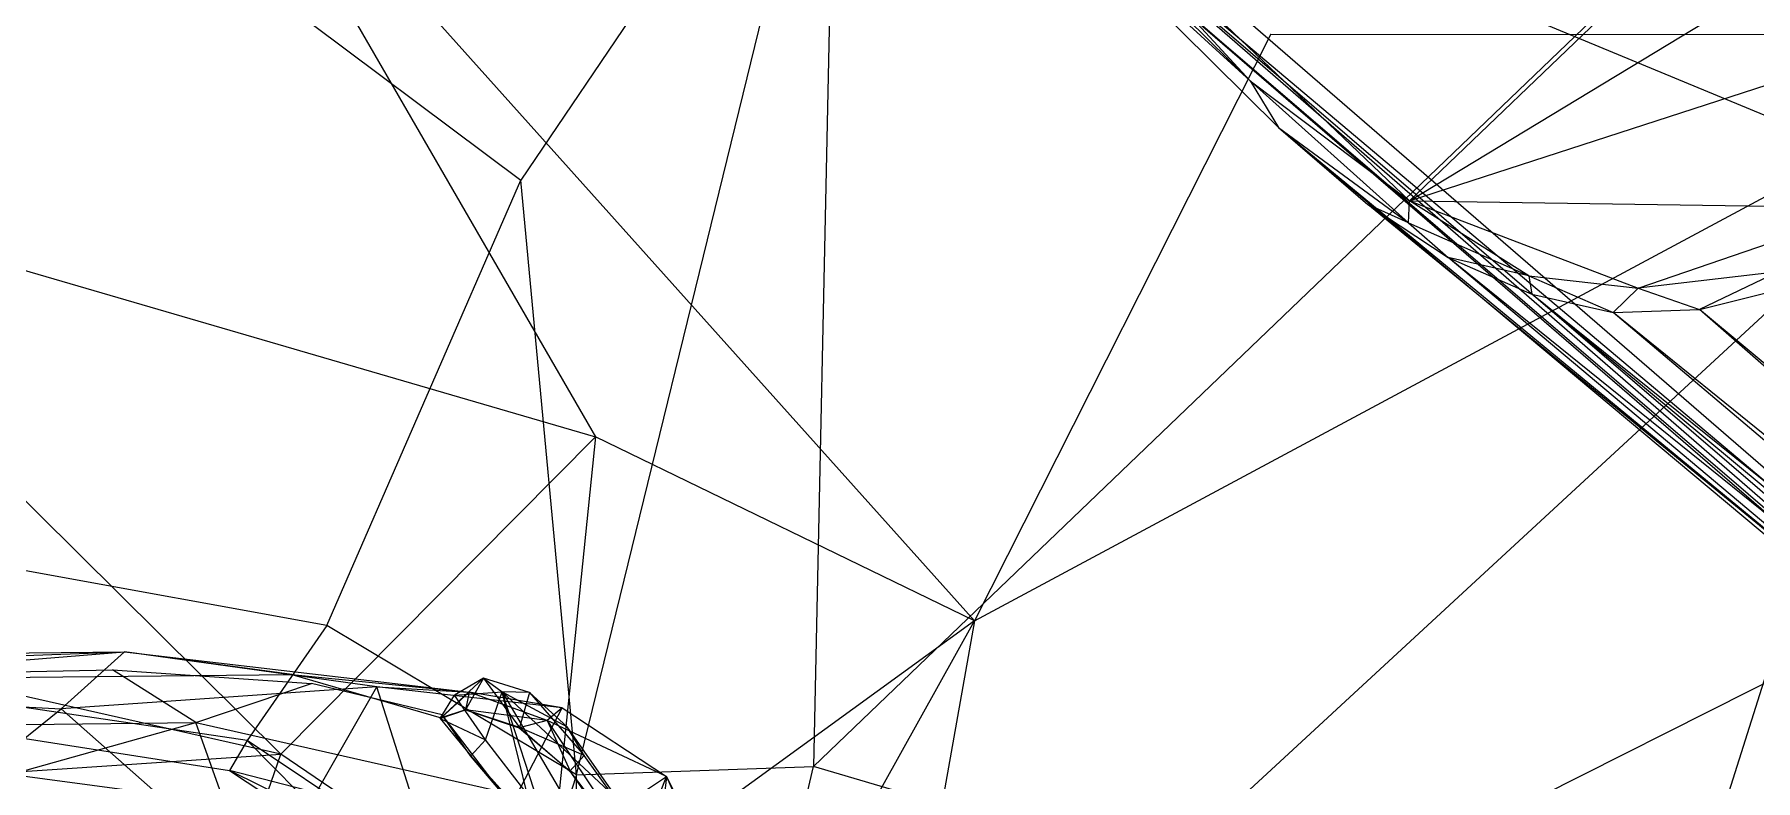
# Model space of a CAD drawing. Extents: x 11992 to 29481, y -6727 to 6811.
# Drawn here: x 17280.9 to 17361.2, y -2067.1 to -2032.3 of the extents above; entities that cross this region are included whole.
import ezdxf

# ---------------------------------------------------------------- set-up
doc = ezdxf.new("R2010")
doc.units = 0
doc.header["$MEASUREMENT"] = 0
doc.layers.get('0').update_dxf_attribs({"color": 8, "linetype": 'CONTINUOUS'})

msp = doc.modelspace()

# ---------------------------------------------------------------- linework, layer by layer
for p, q in [((17379.037, -2007.219, -2065.927), (17317.262, -2066.441, -2065.7)), ((17356.648, -2078.036, -2065.261), (17379.037, -2007.219, -2065.927)), ((17345.046, -2040.08, -2065.774), (17370.227, -2015.954, -2065.782)), ((17318.312, -2017.433, -2065.462), (17303.612, -2039.12, -2064.336)), ((17306.218, -2066.837, -2065.097), (17318.312, -2017.433, -2065.462)), ((17318.312, -2017.433, -2065.462), (17317.262, -2066.441, -2065.7)), ((17288.933, -2019.667, -1974.016), (17324.76, -2059.661, -1979.846)), ((17288.933, -2019.667, -1974.016), (17307.099, -2051.079, -1979.659)), ((17325.125, -2020.972, -2067.236), (17408.356, -2055.471, -2361.504)), ((17325.125, -2020.972, -2067.236), (17387.879, -2075.269, -2361.427)), ((17280.232, -2021.621, -2062.763), (17303.612, -2039.12, -2064.336)), ((17345.046, -2040.08, -2065.774), (17325.815, -2021.731, -2065.834)), ((17337.616, -2034.483, -2066.028), (17325.815, -2021.731, -2065.834)), ((17324.865, -2022.186, -2067.296), (17388.392, -2077.384, -2363.559)), ((17324.865, -2022.186, -2067.296), (17387.684, -2076.114, -2361.537)), ((17324.865, -2022.186, -2067.296), (17387.879, -2075.269, -2361.427)), ((17325.439, -2022.508, -2066.255), (17337.616, -2034.483, -2066.028)), ((17345.046, -2040.08, -2065.774), (17373.703, -2022.742, -2065.874)), ((17337.616, -2034.483, -2066.028), (17325.883, -2023.746, -2067.207)), ((17338.945, -2036.658, -2067.023), (17325.883, -2023.746, -2067.207)), ((17325.883, -2023.746, -2067.207), (17388.392, -2077.384, -2363.559)), ((17401.615, -2089.122, -2396.51), (17325.883, -2023.746, -2067.207)), ((17345.046, -2040.08, -2065.774), (17373.101, -2030.979, -2065.797)), ((17320.591, -2083.216, -1984.998), (17375.714, -2032.341, -1975.646)), ((17338.582, -2032.317, -1974.735), (17324.76, -2059.661, -1979.846)), ((17324.76, -2059.661, -1979.846), (17375.714, -2032.341, -1975.646)), ((17338.582, -2032.317, -1974.735), (17375.714, -2032.341, -1975.646)), ((17337.616, -2034.483, -2066.028), (17338.945, -2036.658, -2067.023)), ((17337.616, -2034.483, -2066.028), (17345.007, -2041.113, -2066.246)), ((17337.616, -2034.483, -2066.028), (17345.046, -2040.08, -2065.774)), ((17338.945, -2036.658, -2067.023), (17345.007, -2041.113, -2066.246)), ((17338.945, -2036.658, -2067.023), (17343.111, -2040.258, -2067.097)), ((17338.945, -2036.658, -2067.023), (17401.615, -2089.122, -2396.51)), ((17338.945, -2036.658, -2067.023), (17375.46, -2066.765, -2238.235)), ((17265.174, -2038.872, -1979.38), (17307.099, -2051.079, -1979.659)), ((17265.174, -2038.872, -1979.38), (17292.424, -2065.875, -1986.211)), ((17294.566, -2059.868, -2062.352), (17303.612, -2039.12, -2064.336)), ((17306.218, -2066.837, -2065.097), (17303.612, -2039.12, -2064.336)), ((17345.007, -2041.113, -2066.246), (17343.111, -2040.258, -2067.097)), ((17343.111, -2040.258, -2067.097), (17346.858, -2042.719, -2067.093)), ((17375.46, -2066.765, -2238.235), (17343.111, -2040.258, -2067.097)), ((17345.007, -2041.113, -2066.246), (17345.046, -2040.08, -2065.774)), ((17345.046, -2040.08, -2065.774), (17366.61, -2040.408, -2065.799)), ((17345.046, -2040.08, -2065.774), (17355.707, -2044.157, -2065.8)), ((17350.615, -2043.579, -2066.022), (17345.046, -2040.08, -2065.774)), ((17355.707, -2044.157, -2065.8), (17366.61, -2040.408, -2065.799)), ((17345.007, -2041.113, -2066.246), (17346.858, -2042.719, -2067.093)), ((17345.007, -2041.113, -2066.246), (17350.615, -2043.579, -2066.022)), ((17410.399, -2094.034, -2396.503), (17346.858, -2042.719, -2067.093)), ((17375.46, -2066.765, -2238.235), (17346.858, -2042.719, -2067.093)), ((17350.615, -2043.579, -2066.022), (17346.858, -2042.719, -2067.093)), ((17346.858, -2042.719, -2067.093), (17350.758, -2044.439, -2067.072)), ((17350.615, -2043.579, -2066.022), (17350.758, -2044.439, -2067.072)), ((17350.615, -2043.579, -2066.022), (17354.543, -2045.285, -2066.667)), ((17350.615, -2043.579, -2066.022), (17355.707, -2044.157, -2065.8)), ((17362.242, -2043.386, -2066.016), (17355.707, -2044.157, -2065.8)), ((17362.242, -2043.386, -2066.016), (17358.57, -2045.145, -2066.653)), ((17410.399, -2094.034, -2396.503), (17350.758, -2044.439, -2067.072)), ((17406.699, -2089.453, -2358.668), (17350.758, -2044.439, -2067.072)), ((17350.758, -2044.439, -2067.072), (17354.543, -2045.285, -2066.667)), ((17355.707, -2044.157, -2065.8), (17354.543, -2045.285, -2066.667)), ((17355.707, -2044.157, -2065.8), (17358.57, -2045.145, -2066.653)), ((17358.57, -2045.145, -2066.653), (17362.671, -2044.124, -2067.007)), ((17354.543, -2045.285, -2066.667), (17358.57, -2045.145, -2066.653)), ((17406.699, -2089.453, -2358.668), (17354.543, -2045.285, -2066.667)), ((17410.14, -2090.312, -2359.422), (17354.543, -2045.285, -2066.667)), ((17410.14, -2090.312, -2359.422), (17358.57, -2045.145, -2066.653)), ((17413.311, -2090.712, -2361.081), (17358.57, -2045.145, -2066.653)), ((17307.099, -2051.079, -1979.659), (17292.424, -2065.875, -1986.211)), ((17307.099, -2051.079, -1979.659), (17304.728, -2074.179, -1985.559)), ((17324.76, -2059.661, -1979.846), (17307.099, -2051.079, -1979.659)), ((17384.129, -2051.213, -1980.987), (17320.591, -2083.216, -1984.998)), ((17294.566, -2059.868, -2062.352), (17280.534, -2057.328, -2061.629)), ((17324.76, -2059.661, -1979.846), (17304.728, -2074.179, -1985.559)), ((17311.373, -2083.667, -1985.68), (17324.76, -2059.661, -1979.846)), ((17324.76, -2059.661, -1979.846), (17320.591, -2083.216, -1984.998)), ((17292.424, -2065.875, -1986.211), (17269.31, -2060.657, -1987.344)), ((17294.566, -2059.868, -2062.352), (17290.85, -2065.228, -2059.338)), ((17306.218, -2066.837, -2065.097), (17294.566, -2059.868, -2062.352)), ((17245.233, -2062.636, -2053.682), (17285.132, -2061.094, -2046.457)), ((17247.937, -2061.511, -2046.438), (17285.132, -2061.094, -2046.457)), ((17264.243, -2062.811, -2027.415), (17285.132, -2061.094, -2046.457)), ((17282.18, -2063.76, -2030.343), (17285.132, -2061.094, -2046.457)), ((17292.94, -2062.163, -2051.579), (17285.132, -2061.094, -2046.457)), ((17285.132, -2061.094, -2046.457), (17301.204, -2062.985, -2049.633)), ((17296.909, -2062.734, -2042.138), (17285.132, -2061.094, -2046.457)), ((17245.233, -2062.636, -2053.682), (17292.94, -2062.163, -2051.579)), ((17257.933, -2062.475, -2053.213), (17284.583, -2061.935, -2052.029)), ((17288.468, -2064.392, -2055.366), (17284.583, -2061.935, -2052.029)), ((17284.583, -2061.935, -2052.029), (17293.86, -2062.581, -2051.461)), ((17292.94, -2062.163, -2051.579), (17301.204, -2062.985, -2049.633)), ((17292.94, -2062.163, -2051.579), (17299.899, -2064.167, -2051.202)), ((17264.243, -2062.811, -2027.415), (17282.18, -2063.76, -2030.343)), ((17290.85, -2065.228, -2059.338), (17271.672, -2062.383, -2058.301)), ((17296.909, -2062.734, -2042.138), (17282.18, -2063.76, -2030.343)), ((17288.468, -2064.392, -2055.366), (17293.86, -2062.581, -2051.461)), ((17291.571, -2072.025, -2005.683), (17296.909, -2062.734, -2042.138)), ((17299.946, -2064.036, -2051.137), (17293.86, -2062.581, -2051.461)), ((17305.547, -2063.713, -2046.472), (17296.909, -2062.734, -2042.138)), ((17300.366, -2073.601, -2012.588), (17296.909, -2062.734, -2042.138)), ((17296.909, -2062.734, -2042.138), (17301.204, -2062.985, -2049.633)), ((17299.854, -2064.208, -2051.083), (17301.879, -2062.324, -2050.704)), ((17301.204, -2062.985, -2049.633), (17299.899, -2064.167, -2051.202)), ((17301.879, -2062.324, -2050.704), (17300.525, -2063.115, -2051.921)), ((17300.525, -2063.115, -2051.921), (17302.751, -2062.97, -2052.731)), ((17301.879, -2062.324, -2050.704), (17301.04, -2063.797, -2049.867)), ((17301.204, -2062.985, -2049.633), (17301.044, -2063.795, -2049.863)), ((17304.847, -2064.302, -2049.24), (17301.204, -2062.985, -2049.633)), ((17305.547, -2063.713, -2046.472), (17301.204, -2062.985, -2049.633)), ((17304.02, -2062.99, -2050.816), (17301.879, -2062.324, -2050.704)), ((17301.879, -2062.324, -2050.704), (17302.751, -2062.97, -2052.731)), ((17301.879, -2062.324, -2050.704), (17303.562, -2064.626, -2049.465)), ((17301.962, -2065.205, -2053.669), (17302.751, -2062.97, -2052.731)), ((17302.751, -2062.97, -2052.731), (17305.779, -2064.588, -2053.209)), ((17302.751, -2062.97, -2052.731), (17308.162, -2068.003, -2055.87)), ((17302.751, -2062.97, -2052.731), (17308.127, -2072.096, -2058.805)), ((17303.905, -2067.715, -2055.244), (17302.751, -2062.97, -2052.731)), ((17304.02, -2062.99, -2050.816), (17302.751, -2062.97, -2052.731)), ((17305.506, -2071.403, -2057.513), (17302.751, -2062.97, -2052.731)), ((17304.02, -2062.99, -2050.816), (17303.562, -2064.626, -2049.465)), ((17304.02, -2062.99, -2050.816), (17306.569, -2065.932, -2051.123)), ((17304.02, -2062.99, -2050.816), (17305.779, -2064.588, -2053.209)), ((17276.015, -2068.718, -2001.591), (17282.18, -2063.76, -2030.343)), ((17291.571, -2072.025, -2005.683), (17282.18, -2063.76, -2030.343)), ((17299.854, -2064.208, -2051.083), (17300.525, -2063.115, -2051.921)), ((17299.854, -2064.208, -2051.083), (17301.04, -2063.797, -2049.867)), ((17301.044, -2063.795, -2049.863), (17299.899, -2064.167, -2051.202)), ((17300.366, -2073.601, -2012.588), (17305.547, -2063.713, -2046.472)), ((17301.962, -2065.205, -2053.669), (17300.525, -2063.115, -2051.921)), ((17303.562, -2064.626, -2049.465), (17301.04, -2063.797, -2049.867)), ((17304.847, -2064.302, -2049.24), (17301.044, -2063.795, -2049.863)), ((17301.044, -2063.795, -2049.863), (17303.54, -2064.64, -2049.493)), ((17305.547, -2063.713, -2046.472), (17304.847, -2064.302, -2049.24)), ((17305.547, -2063.713, -2046.472), (17310.405, -2066.904, -2047.762)), ((17245.266, -2064.919, -2058.08), (17288.468, -2064.392, -2055.366)), ((17271.831, -2069.047, -2060.936), (17288.468, -2064.392, -2055.366)), ((17275.335, -2064.334, -2053.934), (17290.031, -2066.625, -2054.797)), ((17290.337, -2069.65, -2059.324), (17288.468, -2064.392, -2055.366)), ((17288.468, -2064.392, -2055.366), (17302.682, -2067.609, -2054.807)), ((17299.854, -2064.208, -2051.083), (17301.962, -2065.205, -2053.669)), ((17299.854, -2064.208, -2051.083), (17301.283, -2065.948, -2052.668)), ((17301.265, -2065.948, -2052.667), (17299.946, -2064.036, -2051.137)), ((17302.682, -2067.609, -2054.807), (17299.946, -2064.036, -2051.137)), ((17304.847, -2064.302, -2049.24), (17303.54, -2064.64, -2049.493)), ((17303.54, -2064.64, -2049.493), (17305.916, -2066.662, -2050.572)), ((17306.569, -2065.932, -2051.123), (17303.562, -2064.626, -2049.465)), ((17303.562, -2064.626, -2049.465), (17305.908, -2066.656, -2050.589)), ((17304.847, -2064.302, -2049.24), (17309.85, -2071.786, -2053.94)), ((17304.847, -2064.302, -2049.24), (17305.916, -2066.662, -2050.572)), ((17310.405, -2066.904, -2047.762), (17304.847, -2064.302, -2049.24)), ((17308.162, -2068.003, -2055.87), (17305.779, -2064.588, -2053.209)), ((17306.569, -2065.932, -2051.123), (17305.779, -2064.588, -2053.209)), ((17290.85, -2065.228, -2059.338), (17290.031, -2066.625, -2054.797)), ((17303.894, -2073.924, -2062.172), (17290.85, -2065.228, -2059.338)), ((17290.85, -2065.228, -2059.338), (17296.381, -2070.804, -2056.503)), ((17301.962, -2065.205, -2053.669), (17301.283, -2065.948, -2052.668)), ((17303.905, -2067.715, -2055.244), (17301.962, -2065.205, -2053.669)), ((17270.961, -2067.308, -1994.816), (17292.424, -2065.875, -1986.211)), ((17290.212, -2072.236, -1993.422), (17292.424, -2065.875, -1986.211)), ((17304.728, -2074.179, -1985.559), (17292.424, -2065.875, -1986.211)), ((17301.265, -2065.948, -2052.667), (17303.582, -2068.526, -2054.409)), ((17302.682, -2067.609, -2054.807), (17301.265, -2065.948, -2052.667)), ((17303.594, -2068.52, -2054.41), (17301.283, -2065.948, -2052.668)), ((17306.569, -2065.932, -2051.123), (17305.908, -2066.656, -2050.589)), ((17308.578, -2068.731, -2052.963), (17306.569, -2065.932, -2051.123)), ((17302.536, -2069.842, -2030.693), (17276.76, -2066.417, -2038.989)), ((17290.031, -2066.625, -2054.797), (17296.381, -2070.804, -2056.503)), ((17302.536, -2069.842, -2030.693), (17290.031, -2066.625, -2054.797)), ((17295.41, -2069.276, -2051.576), (17290.031, -2066.625, -2054.797)), ((17300.366, -2073.601, -2012.588), (17310.405, -2066.904, -2047.762)), ((17306.218, -2066.837, -2065.097), (17303.894, -2073.924, -2062.172)), ((17305.78, -2078.889, -2010.598), (17310.405, -2066.904, -2047.762)), ((17305.908, -2066.656, -2050.589), (17307.837, -2069.393, -2052.392)), ((17309.85, -2071.786, -2053.94), (17305.916, -2066.662, -2050.572)), ((17307.841, -2069.395, -2052.381), (17305.916, -2066.662, -2050.572)), ((17306.218, -2066.837, -2065.097), (17317.262, -2066.441, -2065.7)), ((17306.373, -2090.864, -2063.03), (17306.218, -2066.837, -2065.097)), ((17310.405, -2066.904, -2047.762), (17309.85, -2071.786, -2053.94)), ((17313.648, -2073.251, -2046), (17310.405, -2066.904, -2047.762)), ((17310.405, -2066.904, -2047.762), (17313.624, -2074.198, -2052.029)), ((17312.277, -2087.867, -2064.423), (17317.262, -2066.441, -2065.7)), ((17356.648, -2078.036, -2065.261), (17317.262, -2066.441, -2065.7))]:
    msp.add_line(p, q)

doc.saveas('drawing.dxf')
